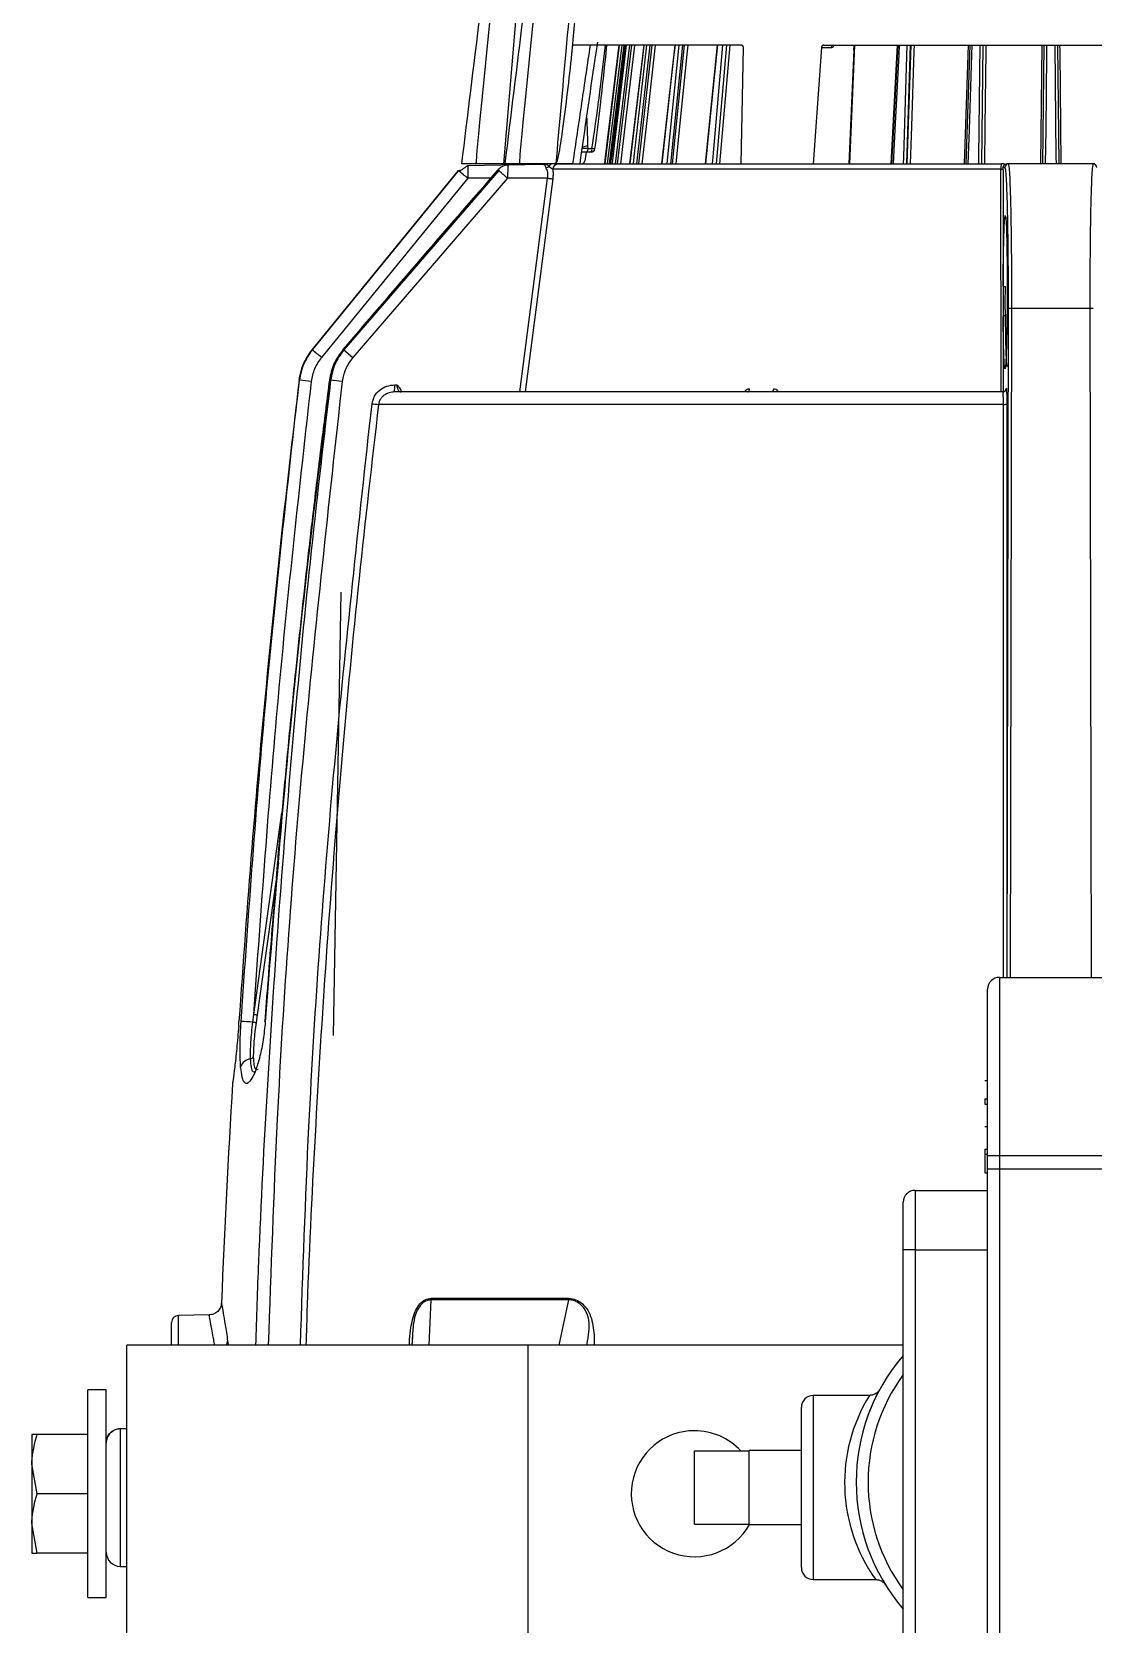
# Model space of a CAD drawing. Extents: x 6 to 134, y 3 to 97.
# Drawn here: x 52.91 to 57.37, y 84.13 to 90.84 of the extents above; entities that cross this region are included whole.
import ezdxf

# ---------------------------------------------------------------- set-up
doc = ezdxf.new("R2010")
doc.units = 0
doc.header["$MEASUREMENT"] = 0
doc.layers.add('OBJECT', color=7, linetype='CONTINUOUS')

msp = doc.modelspace()

# ---------------------------------------------------------------- linework, layer by layer
at = {"layer": 'OBJECT'}
for p, q in [((55.0275, 91.854), (54.8925, 90.2793)), ((55.1812, 90.7438), (55.1851, 90.7793)), ((55.8948, 90.7793), (55.1851, 90.7793)), ((55.2936, 90.5462), (55.3225, 90.7793)), ((55.3803, 90.7793), (55.3189, 90.2793)), ((55.3907, 90.7793), (55.3293, 90.2793)), ((55.3394, 90.2793), (55.4006, 90.7793)), ((55.4048, 90.7793), (55.3434, 90.2793)), ((55.4229, 90.7793), (55.3635, 90.2793)), ((55.3733, 90.2793), (55.4327, 90.7793)), ((55.4833, 90.7793), (55.4238, 90.2793)), ((55.509, 90.7793), (55.4533, 90.2793)), ((55.4626, 90.2793), (55.5183, 90.7793)), ((55.6136, 90.7793), (55.5577, 90.2793)), ((55.6464, 90.7793), (55.5961, 90.2793)), ((55.6046, 90.2793), (55.6549, 90.7793)), ((55.7917, 90.7793), (55.7411, 90.2793)), ((55.8308, 90.7793), (55.7875, 90.2793)), ((55.8459, 90.7793), (55.8026, 90.2793)), ((55.8935, 90.2793), (55.9026, 90.7696)), ((56.2309, 90.7696), (56.1959, 90.2793)), ((56.2309, 90.7696), (56.2728, 90.7696)), ((56.2405, 90.7793), (58.1523, 90.7793)), ((56.3668, 90.7583), (56.3468, 90.2793)), ((56.3508, 90.2793), (56.3717, 90.7793)), ((56.3668, 90.7583), (56.3687, 90.7793)), ((56.5246, 90.2793), (56.5508, 90.7793)), ((56.5522, 90.7793), (56.5259, 90.2793)), ((56.6046, 90.7793), (56.589, 90.2793)), ((56.5922, 90.2793), (56.6079, 90.7793)), ((56.8336, 90.2793), (56.8498, 90.7793)), ((56.8555, 90.7793), (56.8393, 90.2793)), ((56.9099, 90.7793), (56.9048, 90.2793)), ((56.9064, 90.2793), (56.9114, 90.7793)), ((57.1536, 90.2793), (57.1592, 90.7793)), ((57.1632, 90.2793), (57.1688, 90.7793)), ((57.2239, 90.7793), (57.2295, 90.2793)), ((55.2626, 90.3293), (55.2227, 90.3293)), ((55.2474, 90.3441), (55.2245, 90.3441)), ((55.2472, 90.355), (55.2254, 90.3502)), ((55.2407, 90.3293), (55.2352, 90.2925)), ((55.2472, 90.355), (55.2474, 90.3441)), ((55.2474, 90.3441), (55.2652, 90.3441)), ((54.8827, 90.2736), (54.7426, 90.2711)), ((54.8925, 90.2793), (54.7774, 90.2793)), ((54.8903, 90.2754), (54.8819, 90.2735)), ((54.9089, 90.2786), (54.8901, 90.2753)), ((54.8925, 90.2793), (54.8947, 90.2793)), ((55.0632, 90.2767), (54.9067, 90.274)), ((55.113, 90.2793), (54.9599, 90.2793)), ((55.085, 90.2683), (55.1003, 90.2574)), ((56.9862, 90.2574), (55.1003, 90.2574)), ((55.184, 90.2793), (55.113, 90.2793)), ((55.8935, 90.2793), (56.1959, 90.2793)), ((56.9869, 89.3193), (56.9862, 90.2574)), ((56.9953, 90.2544), (56.9956, 90.2644)), ((57.0034, 90.2644), (56.9956, 90.2644)), ((57.0184, 90.2793), (57.011, 90.2793)), ((57.3743, 90.2793), (57.0184, 90.2793)), ((57.3817, 90.2793), (57.3743, 90.2793)), ((54.0874, 89.4963), (54.7032, 90.2513)), ((54.7033, 90.2513), (54.088, 89.4963)), ((54.7428, 90.2192), (54.1277, 89.4642)), ((54.87, 90.2514), (54.2184, 89.4963)), ((54.8728, 90.2514), (54.2209, 89.4963)), ((54.9097, 90.2192), (54.2588, 89.464)), ((54.8391, 90.2192), (54.7428, 90.2192)), ((54.9097, 90.2192), (54.9096, 90.2193)), ((55.0783, 90.2193), (54.9097, 90.2192)), ((54.9614, 89.3193), (55.0783, 90.2193)), ((55.1002, 90.2166), (54.9839, 89.3193)), ((56.9953, 90.2544), (56.9957, 89.7644)), ((56.9957, 89.7644), (56.9958, 89.6369)), ((57.0127, 86.8538), (57.0179, 89.6703)), ((57.0269, 86.8538), (57.0321, 89.6707)), ((57.3606, 89.6707), (57.0321, 89.6707)), ((57.3606, 89.6707), (57.3658, 86.8538)), ((56.9958, 89.6369), (56.996, 89.3196)), ((54.0874, 89.4963), (54.088, 89.4963)), ((54.2209, 89.4963), (54.2184, 89.4963)), ((54.2209, 89.4963), (54.2588, 89.464)), ((54.0332, 89.3685), (54.034, 89.3685)), ((54.1655, 89.3685), (54.1625, 89.3685)), ((54.4352, 89.3489), (54.4443, 89.3489)), ((57.0084, 89.3302), (57.0086, 89.3343)), ((57.0086, 89.3343), (57.0092, 89.3343)), ((56.997, 89.2663), (54.3673, 89.2663)), ((54.1774, 86.6091), (54.21, 88.4762)), ((53.842, 86.6978), (53.9602, 87.5469)), ((53.9456, 87.3362), (53.8564, 86.6959)), ((56.9804, 86.8538), (56.9804, 86.1038)), ((56.9804, 86.8538), (57.4124, 86.8538)), ((53.8978, 86.79), (53.8886, 86.6674)), ((53.8997, 86.7896), (53.8904, 86.6668)), ((56.9304, 86.1038), (56.9304, 86.8038)), ((53.7786, 86.6494), (53.7799, 86.6681)), ((53.838, 86.6657), (53.842, 86.6978)), ((53.8564, 86.6959), (53.852, 86.6639)), ((56.9184, 86.4201), (56.9304, 86.4201)), ((56.9184, 86.3427), (56.9304, 86.3427)), ((56.9184, 86.3427), (56.9184, 86.3205)), ((56.9184, 86.3205), (56.9304, 86.3205)), ((56.9184, 86.2252), (56.9304, 86.2252)), ((56.9184, 86.1307), (56.9304, 86.1307)), ((56.9184, 86.1307), (56.9184, 86.1087)), ((56.9184, 86.1087), (56.9304, 86.1087)), ((56.9304, 86.1038), (56.9804, 86.1038)), ((56.9304, 86.0472), (56.9304, 86.1038)), ((56.9804, 86.1038), (57.4124, 86.1038)), ((56.9804, 86.1038), (56.9804, 86.0472)), ((56.9304, 83.9421), (56.9304, 86.0472)), ((56.9304, 86.0472), (56.9804, 86.0472)), ((56.9804, 86.0472), (57.4124, 86.0472)), ((56.9804, 86.0472), (56.9804, 83.8705)), ((56.9184, 86.0311), (56.9304, 86.0311)), ((56.5754, 85.7068), (56.5754, 85.9068)), ((56.6254, 85.9568), (56.6254, 85.7068)), ((56.6254, 85.9568), (56.9304, 85.9568)), ((56.6254, 85.7068), (56.5754, 85.7068)), ((56.5754, 83.8236), (56.5754, 85.7068)), ((56.6254, 85.7068), (56.6254, 83.8705)), ((56.6254, 85.7068), (56.9304, 85.7068)), ((54.5869, 85.4958), (54.5792, 85.3043)), ((55.1661, 85.4958), (55.1257, 85.3043)), ((55.1661, 85.4958), (55.1666, 85.5029)), ((53.6545, 85.4321), (53.5258, 85.4298)), ((53.5258, 85.3043), (53.5258, 85.4298)), ((53.3084, 84.0543), (53.3084, 85.3043)), ((54.9964, 85.3043), (53.3084, 85.3043)), ((53.7322, 85.3219), (53.7356, 85.3043)), ((54.5096, 85.342), (54.508, 85.3043)), ((54.9964, 84.0543), (54.9964, 85.3043)), ((56.5754, 85.3043), (54.9964, 85.3043)), ((53.2214, 85.1168), (53.1434, 85.1168)), ((53.1434, 84.2418), (53.1434, 85.1168)), ((53.2214, 84.2418), (53.2214, 85.1168)), ((56.1464, 84.3681), (56.1464, 85.0431)), ((56.433, 85.0931), (56.1964, 85.0931)), ((56.1964, 85.0931), (56.1964, 84.3181)), ((52.9084, 84.9293), (52.9084, 84.8043)), ((53.1434, 84.9293), (52.9307, 84.9293)), ((53.2798, 84.9536), (53.3084, 84.9544)), ((53.3084, 84.9533), (53.2798, 84.9526)), ((53.2798, 84.9526), (53.2798, 84.3731)), ((55.6964, 84.5516), (55.6964, 84.8596)), ((55.6964, 84.8596), (55.9264, 84.8596)), ((56.1464, 84.8616), (55.9264, 84.8616)), ((55.9264, 84.8596), (55.9264, 84.8616)), ((55.9264, 84.7305), (55.9264, 84.8596)), ((52.9307, 84.6793), (52.9084, 84.8043)), ((52.9084, 84.8043), (52.9084, 84.5543)), ((55.9264, 84.6807), (55.9264, 84.7305)), ((53.1434, 84.6793), (52.9307, 84.6793)), ((55.9264, 84.5516), (55.9264, 84.6807)), ((52.9307, 84.4293), (52.9084, 84.5543)), ((52.9084, 84.5543), (52.9084, 84.4293)), ((55.6964, 84.5516), (55.9264, 84.5516)), ((55.9264, 84.5496), (55.9264, 84.5516)), ((55.9264, 84.5496), (56.1464, 84.5496)), ((53.1434, 84.4293), (52.9307, 84.4293)), ((53.2798, 84.3731), (53.3084, 84.3723)), ((56.1964, 84.3181), (56.4581, 84.3181)), ((53.1434, 84.2418), (53.2214, 84.2418))]:
    msp.add_line(p, q, dxfattribs=at)
at = {"layer": 'OBJECT', "flags": 128}
for points in [[(54.8388, 90.9175), (54.8173, 90.7053), (54.8032, 90.5637), (54.794, 90.4691), (54.7879, 90.4061), (54.784, 90.364), (54.7815, 90.3359), (54.7798, 90.3171), (54.7788, 90.3046), (54.7782, 90.2962), (54.7778, 90.2906), (54.7775, 90.2869), (54.7774, 90.2844), (54.7773, 90.2827), (54.7773, 90.2816), (54.7773, 90.2808), (54.7773, 90.2803), (54.7773, 90.28), (54.7773, 90.2798), (54.7773, 90.2796), (54.7773, 90.2795), (54.7774, 90.2794), (54.7774, 90.2794), (54.7774, 90.2794), (54.7774, 90.2793), (54.7774, 90.2793), (54.7774, 90.2793), (54.7774, 90.2793), (54.7774, 90.2793)], [(55.0213, 90.9175), (54.9998, 90.7053), (54.9857, 90.5637), (54.9765, 90.4691), (54.9704, 90.4061), (54.9665, 90.364), (54.9639, 90.3359), (54.9623, 90.3171), (54.9613, 90.3046), (54.9606, 90.2962), (54.9602, 90.2906), (54.96, 90.2869), (54.9598, 90.2844), (54.9598, 90.2827), (54.9597, 90.2816), (54.9597, 90.2808), (54.9597, 90.2803), (54.9598, 90.28), (54.9598, 90.2798), (54.9598, 90.2796), (54.9598, 90.2795), (54.9598, 90.2794), (54.9598, 90.2794), (54.9598, 90.2794), (54.9599, 90.2793), (54.9599, 90.2793), (54.9599, 90.2793), (54.9599, 90.2793), (54.9599, 90.2793)], [(55.3191, 90.2793), (55.3228, 90.3094), (55.3804, 90.7793)], [(55.4049, 90.7793), (55.4001, 90.7404), (55.3611, 90.4228), (55.3435, 90.2793)], [(55.3516, 90.2793), (55.3552, 90.3094), (55.411, 90.7793)], [(55.4445, 90.7793), (55.4415, 90.754), (55.4037, 90.4364), (55.3851, 90.2793)], [(55.4839, 90.7793), (55.4792, 90.7404), (55.4414, 90.4228), (55.4243, 90.2793)], [(55.4402, 90.2793), (55.4436, 90.3094), (55.4959, 90.7793)], [(55.5313, 90.7793), (55.5285, 90.754), (55.4931, 90.4364), (55.4756, 90.2793)], [(55.6149, 90.7793), (55.6105, 90.7404), (55.575, 90.4228), (55.5589, 90.2793)], [(55.5822, 90.2793), (55.5853, 90.3094), (55.6325, 90.7793)], [(55.6687, 90.7793), (55.6661, 90.754), (55.6342, 90.4364), (55.6184, 90.2793)], [(55.7939, 90.7793), (55.79, 90.7404), (55.7578, 90.4228), (55.7433, 90.2793)], [(55.7732, 90.2793), (55.7759, 90.3094), (55.8166, 90.7793)], [(56.5587, 90.7793), (56.5566, 90.7404), (56.5399, 90.4228), (56.5324, 90.2793)], [(56.5762, 90.2793), (56.5771, 90.3094), (56.5918, 90.7793)], [(56.6206, 90.7793), (56.6198, 90.754), (56.6098, 90.4364), (56.6049, 90.2793)], [(56.8636, 90.7793), (56.8624, 90.7404), (56.8521, 90.4228), (56.8474, 90.2793)], [(56.8933, 90.2793), (56.8936, 90.3094), (56.8984, 90.7793)], [(56.9229, 90.7793), (56.9226, 90.754), (56.9193, 90.4364), (56.9177, 90.2793)], [(57.1787, 90.7793), (57.1783, 90.7404), (57.1747, 90.4228), (57.173, 90.2793)], [(57.2197, 90.2793), (57.2193, 90.3094), (57.214, 90.7793)], [(57.2335, 90.7793), (57.2337, 90.754), (57.2373, 90.4364), (57.2391, 90.2793)], [(55.0592, 90.2781), (55.0581, 90.2777), (55.0575, 90.2774)], [(54.7032, 90.2513), (54.7032, 90.2513), (54.7033, 90.2512)], [(54.8684, 90.2529), (54.8684, 90.2528), (54.87, 90.2514)], [(57.0058, 89.64), (57.0039, 89.64), (57.002, 89.6398), (57.0003, 89.6395), (56.9988, 89.6391), (56.9976, 89.6386), (56.9966, 89.6381), (56.996, 89.6375), (56.9958, 89.6369)], [(54.0874, 89.4963), (54.0877, 89.4962), (54.0878, 89.4961)], [(54.2184, 89.4963), (54.2173, 89.4973), (54.2174, 89.4972)], [(54.0332, 89.3685), (54.0333, 89.3687), (54.0335, 89.3687)], [(54.1625, 89.3685), (54.1603, 89.369), (54.1603, 89.3691)], [(55.9206, 89.3193), (55.922, 89.3196), (55.9233, 89.3203), (55.9246, 89.3215), (55.9257, 89.3231), (55.9267, 89.3251), (55.9275, 89.3273), (55.928, 89.3298), (55.9283, 89.3325)], [(56.0288, 89.3325), (56.0286, 89.3298), (56.0281, 89.3273), (56.0274, 89.3251), (56.0265, 89.3231), (56.0254, 89.3215), (56.0242, 89.3203), (56.023, 89.3196), (56.0217, 89.3193)], [(53.8997, 86.7896), (53.8979, 86.7899), (53.8979, 86.79)], [(53.7786, 86.6494), (53.7788, 86.6502), (53.7789, 86.6502)], [(53.7801, 86.6682), (53.78, 86.6682), (53.7799, 86.6681)], [(53.8904, 86.6668), (53.8888, 86.6672), (53.8886, 86.6674)]]:
    msp.add_lwpolyline(points, dxfattribs=at)
at = {"layer": 'OBJECT'}
for centre, radius, start, end in [((56.2821, 90.77), 0.00936, 94.24287, 182.2345), ((55.242, 90.3405), 0.0235, 331.52604, 8.62606), ((55.2626, 90.3443), 0.015, 270, 352.67072), ((55.2097, 89.8843), 0.4631, 81.58299, 83.11845), ((54.8985, 90.2543), 0.025, 90, 129.69551), ((54.9142, 90.2604), 0.0189, 91.05505, 138.64457), ((54.911, 90.2546), 0.0248, 90.00605, 113.53597), ((54.929, 90.2548), 0.0245, 90.04657, 128.10971), ((55.0614, 90.2573), 0.0221, 99.6753, 119.38329), ((55.0663, 90.2959), 0.0333, 280.80047, 304.1023), ((55.0998, 90.264), 0.0154, 97.16424, 163.71213), ((55.1238, 90.2558), 0.0235, 92.6256, 176.23991), ((57.0459, 90.2624), 0.0599, 163.5436, 184.78046), ((57.0184, 90.2643), 0.015, 90.00979, 179.86521), ((57.3743, 90.2643), 0.015, 0.13479, 89.99021), ((50.7244, 85.3115), 6.3429, 50.68917, 51.14946), ((57.0034, 89.7984), 0.0348, 257.11688, 273.69251), ((57.0286, 89.5279), 0.1429, 88.56965, 94.28494), ((57.3641, 89.5279), 0.1429, 85.71506, 91.43035), ((50.3199, 84.8024), 6.0193, 50.75742, 51.2433), ((53.9517, 88.328), 1.0438, 82.66543, 85.47726), ((53.9817, 87.5033), 1.8742, 82.87192, 84.37278), ((54.0134, 89.3416), 0.4219, 356.97697, 0.99423), ((56.9942, 89.3343), 0.015, 270.00979, 359.86521), ((54.4786, 90.3935), 1.1327, 262.9621, 264.36228), ((57.0001, 89.2989), 0.0328, 264.504, 289.37832), ((56.9804, 86.8038), 0.05, 90, 180), ((53.7678, 85.7199), 0.9484, 85.75208, 88.73439), ((53.8928, 87.0378), 0.3761, 261.63146, 263.77267), ((53.8893, 87.0158), 0.3215, 261.53739, 264.13747), ((53.8335, 86.4623), 0.0486, 95.95543, 163.23544), ((53.8275, 86.5243), 0.0137, 274.35475, 338.48339), ((104.3224, 83.3793), 50.66, 176.57471, 177.62076), ((56.6254, 85.9068), 0.05, 90, 180), ((53.5264, 85.3998), 0.03, 91, 180), ((53.6932, 85.3278), 0.0394, 323.39856, 351.33234), ((57.1964, 84.7278), 0.819, 139.30944, 220.69056), ((57.1964, 84.7278), 0.769, 143.85649, 216.14351), ((56.1964, 85.0431), 0.05, 90, 180), ((57.0282, 84.7251), 0.6997, 148.26801, 215.44488), ((53.2955, 84.9531), 0.0157, 178.03598, 181.96402), ((55.6964, 84.6793), 0.2655, 90, 330.75714), ((55.6964, 84.6793), 0.2655, 42.77303, 90), ((53.2814, 84.433), 0.06, 180, 268.5), ((56.1964, 84.3681), 0.05, 180, 270)]:
    msp.add_arc(centre, radius, start, end, dxfattribs=at)
for points, knots in [([(54.8999, 90.2793), (54.9503, 90.6892), (55.0057, 91.1402), (55.066, 91.6321), (55.0812, 91.7551), (55.0957, 91.8779), (55.1072, 91.9594), (55.1129, 92.0001)], [0, 0, 0, 0, 0.714596, 0.786056, 0.857516, 0.928975, 1, 1, 1, 1]), ([(54.7174, 90.2793), (54.7678, 90.6892), (54.8232, 91.1402), (54.8835, 91.6321), (54.8987, 91.7551), (54.9132, 91.8776), (54.9246, 91.9589), (54.9303, 91.9993)], [0, 0, 0, 0, 0.71491, 0.786401, 0.857893, 0.929384, 1, 1, 1, 1]), ([(55.2541, 91.854), (55.2211, 91.4871), (55.174, 90.9622), (55.1271, 90.4373), (55.113, 90.2793)], [0, 0, 0, 0, 0.699038, 1, 1, 1, 1]), ([(55.1812, 90.7438), (55.183, 90.7637), (55.1919, 90.8633), (55.2249, 91.2327), (55.2563, 91.5821), (55.2804, 91.8519)], [0, 0, 0, 0, 0.053919, 0.269597, 1, 1, 1, 1]), ([(55.113, 90.2793), (55.1131, 90.2793), (55.1135, 90.2794), (55.1143, 90.2799), (55.1161, 90.2824), (55.1201, 90.2934), (55.1303, 90.3388), (55.1531, 90.4911), (55.1691, 90.635), (55.1812, 90.7438)], [0, 0, 0, 0, 0.000975, 0.002308, 0.005826, 0.020094, 0.076658, 0.30233, 1, 1, 1, 1]), ([(55.2574, 90.7793), (55.2454, 90.6984), (55.2209, 90.5318), (55.1965, 90.3651), (55.184, 90.2793)], [0, 0, 0, 0, 0.485511, 1, 1, 1, 1]), ([(55.2151, 90.2791), (55.236, 90.4262), (55.2603, 90.5974), (55.2861, 90.7683), (55.2897, 90.7923)], [0, 0, 0, 0, 0.859403, 1, 1, 1, 1]), ([(55.327, 90.7793), (55.3181, 90.6952), (55.3029, 90.5496), (55.2844, 90.404), (55.2767, 90.3425)], [0, 0, 0, 0, 0.577375, 1, 1, 1, 1]), ([(55.9026, 90.7696), (55.9025, 90.7707), (55.9024, 90.773), (55.901, 90.7759), (55.8989, 90.7781), (55.8967, 90.7792), (55.8953, 90.7793), (55.8948, 90.7793)], [0, 0, 0, 0, 0.2197399, 0.4394429, 0.6599668, 0.8807607, 1, 1, 1, 1]), ([(56.2405, 90.7793), (56.2394, 90.7792), (56.2374, 90.779), (56.2345, 90.7772), (56.2324, 90.7747), (56.2312, 90.772), (56.231, 90.7702), (56.2309, 90.7696)], [0, 0, 0, 0, 0.219651, 0.439264, 0.659733, 0.880541, 1, 1, 1, 1]), ([(56.2728, 90.7696), (56.2734, 90.7697), (56.2763, 90.7699), (56.2811, 90.7722), (56.2844, 90.7772), (56.2858, 90.7793)], [0, 0, 0, 0, 0.141616, 0.625914, 1, 1, 1, 1]), ([(55.2652, 90.3441), (55.2745, 90.4056), (55.2846, 90.473), (55.2929, 90.5404), (55.2936, 90.5462)], [0, 0, 0, 0, 0.913035, 1, 1, 1, 1]), ([(55.2432, 90.4732), (55.2434, 90.4671), (55.2448, 90.4277), (55.2461, 90.3883), (55.2472, 90.355)], [0, 0, 0, 0, 0.15452, 1, 1, 1, 1]), ([(55.2474, 90.3441), (55.2474, 90.3424), (55.2473, 90.339), (55.2467, 90.336), (55.246, 90.3335), (55.2454, 90.3324), (55.244, 90.3311), (55.2388, 90.3283), (55.2302, 90.3289), (55.2227, 90.3293)], [0, 0, 0, 0, 0.125018, 0.251455, 0.255487, 0.370179, 0.385547, 0.465873, 1, 1, 1, 1]), ([(54.7431, 90.2711), (54.7418, 90.2709), (54.7394, 90.2704), (54.7351, 90.2674), (54.7305, 90.2637), (54.7254, 90.2598), (54.7199, 90.2563), (54.7144, 90.2533), (54.7092, 90.2509), (54.7066, 90.2501), (54.7053, 90.2496)], [0, 0, 0, 0, 0.183556, 0.338835, 0.468758, 0.580793, 0.682218, 0.782215, 0.887016, 1, 1, 1, 1]), ([(54.7774, 90.2793), (54.7712, 90.2793), (54.7582, 90.2793), (54.7405, 90.2793), (54.7265, 90.2793), (54.7186, 90.2793), (54.7178, 90.2793), (54.7174, 90.2793)], [0, 0, 0, 0, 0.19834, 0.412972, 0.627088, 0.843128, 1, 1, 1, 1]), ([(54.7431, 90.2711), (54.7431, 90.2706), (54.7431, 90.2694), (54.743, 90.2612), (54.743, 90.2514), (54.7429, 90.242), (54.7429, 90.2311), (54.7428, 90.2232), (54.7428, 90.2192)], [0, 0, 0, 0, 0.210672, 0.447315, 0.575818, 0.71077, 0.852165, 1, 1, 1, 1]), ([(54.9113, 90.274), (54.9082, 90.2738), (54.9026, 90.2734), (54.8931, 90.2708), (54.8869, 90.268), (54.8816, 90.2647), (54.8782, 90.2623), (54.8733, 90.2581), (54.8702, 90.2548), (54.8684, 90.2529)], [0, 0, 0, 0, 0.196682, 0.357946, 0.575558, 0.606711, 0.727751, 0.845337, 1, 1, 1, 1]), ([(54.9599, 90.2793), (54.9537, 90.2793), (54.9407, 90.2793), (54.9229, 90.2793), (54.909, 90.2793), (54.9011, 90.2793), (54.9002, 90.2793), (54.8999, 90.2793)], [0, 0, 0, 0, 0.19834, 0.412972, 0.627088, 0.843128, 1, 1, 1, 1]), ([(54.911, 90.2741), (54.9112, 90.2732), (54.9114, 90.2716), (54.9112, 90.2592), (54.9107, 90.2446), (54.9101, 90.2309), (54.9097, 90.2232), (54.9096, 90.2193)], [0, 0, 0, 0, 0.250888, 0.499862, 0.733624, 0.862859, 1, 1, 1, 1]), ([(55.0593, 90.2781), (55.0583, 90.2778), (55.0571, 90.2774), (55.056, 90.2767), (55.0558, 90.2766)], [0, 0, 0, 0, 0.7862743, 1, 1, 1, 1]), ([(55.0615, 90.2767), (55.0637, 90.2774), (55.0669, 90.2784), (55.0691, 90.2775), (55.0698, 90.2772)], [0, 0, 0, 0, 0.669223, 1, 1, 1, 1]), ([(55.0725, 90.2632), (55.0715, 90.2652), (55.0694, 90.2692), (55.0687, 90.2729), (55.0681, 90.2749), (55.0672, 90.2764), (55.0648, 90.2766), (55.0632, 90.2767)], [0, 0, 0, 0, 0.249994, 0.497599, 0.621226, 0.745569, 1, 1, 1, 1]), ([(55.0698, 90.2772), (55.0731, 90.2772), (55.0781, 90.2772), (55.0832, 90.2707), (55.085, 90.2683)], [0, 0, 0, 0, 0.64416, 1, 1, 1, 1]), ([(55.0783, 90.2193), (55.0789, 90.2235), (55.0801, 90.232), (55.0793, 90.244), (55.0769, 90.2548), (55.074, 90.2603), (55.0725, 90.2632)], [0, 0, 0, 0, 0.250433, 0.499846, 0.740766, 1, 1, 1, 1]), ([(55.1003, 90.2574), (55.101, 90.251), (55.1023, 90.2381), (55.1009, 90.2238), (55.1002, 90.2166)], [0, 0, 0, 0, 0.498439, 1, 1, 1, 1]), ([(55.1227, 90.2793), (55.1673, 90.2793), (55.2576, 90.2793), (55.435, 90.2793), (55.6428, 90.2793), (55.88, 90.2793), (56.1399, 90.2793), (56.4157, 90.2793), (56.6997, 90.2793), (56.893, 90.2793), (56.9885, 90.2793)], [0, 0, 0, 0, 0.1213303, 0.2457525, 0.3723247, 0.5, 0.6276753, 0.7542475, 0.8786697, 1, 1, 1, 1]), ([(55.2183, 90.2793), (55.2204, 90.2795), (55.2246, 90.2799), (55.2301, 90.2831), (55.234, 90.2875), (55.2348, 90.291), (55.2352, 90.2925)], [0, 0, 0, 0, 0.271986, 0.544505, 0.799137, 1, 1, 1, 1]), ([(56.9862, 90.2574), (56.9875, 90.2573), (56.9899, 90.2571), (56.9928, 90.2564), (56.9949, 90.2555), (56.9952, 90.2547), (56.9953, 90.2544)], [0, 0, 0, 0, 0.2412671, 0.4872097, 0.7411522, 1, 1, 1, 1]), ([(57.0054, 90.277), (57.0053, 90.2773), (57.0049, 90.2779), (57.0029, 90.2786), (56.9995, 90.279), (56.9946, 90.2793), (56.9906, 90.2793), (56.9885, 90.2793)], [0, 0, 0, 0, 0.132348, 0.321845, 0.530151, 0.757055, 1, 1, 1, 1]), ([(56.9956, 90.2644), (56.9958, 90.2664), (56.9964, 90.2704), (56.9999, 90.2751), (57.0048, 90.2785), (57.0087, 90.279), (57.011, 90.2793)], [0, 0, 0, 0, 0.249592, 0.499422, 0.704784, 1, 1, 1, 1]), ([(57.0179, 89.6703), (57.0179, 89.7098), (57.0179, 89.7885), (57.0172, 89.9013), (57.016, 90.0045), (57.0142, 90.0947), (57.0119, 90.1686), (57.0093, 90.2229), (57.0064, 90.2578), (57.0044, 90.2622), (57.0034, 90.2644)], [0, 0, 0, 0, 0.125719, 0.250525, 0.375694, 0.500217, 0.625479, 0.750016, 0.875168, 1, 1, 1, 1]), ([(57.0321, 89.6707), (57.0322, 89.7111), (57.0322, 89.7918), (57.0315, 89.9073), (57.0303, 90.0131), (57.0286, 90.1053), (57.0265, 90.181), (57.024, 90.2364), (57.0213, 90.2724), (57.0194, 90.277), (57.0184, 90.2793)], [0, 0, 0, 0, 0.1255356, 0.2507526, 0.3756752, 0.5003239, 0.624651, 0.7500697, 0.8722621, 1, 1, 1, 1]), ([(57.3743, 90.2793), (57.3734, 90.277), (57.3714, 90.2724), (57.3687, 90.2361), (57.3662, 90.1806), (57.3641, 90.1049), (57.3624, 90.0127), (57.3612, 89.907), (57.3605, 89.7916), (57.3606, 89.711), (57.3606, 89.6707)], [0, 0, 0, 0, 0.128141, 0.25071, 0.37607, 0.500341, 0.624825, 0.749582, 0.874632, 1, 1, 1, 1]), ([(54.8684, 90.2529), (54.7695, 90.1394), (54.5511, 89.8888), (54.3354, 89.6357), (54.2174, 89.4972)], [0, 0, 0, 0, 0.45251, 1, 1, 1, 1]), ([(54.7032, 90.2513), (54.7032, 90.2514), (54.7033, 90.2514), (54.7034, 90.2516), (54.7034, 90.2516), (54.7035, 90.2516), (54.7035, 90.2517), (54.7035, 90.2517), (54.7035, 90.2517), (54.7035, 90.2516), (54.7035, 90.2516), (54.7034, 90.2515), (54.7034, 90.2514), (54.7033, 90.2514), (54.7033, 90.2513)], [0, 0, 0, 0, 0.148715, 0.270423, 0.325985, 0.381078, 0.499318, 0.560288, 0.614892, 0.666468, 0.718939, 0.776042, 0.840716, 1, 1, 1, 1]), ([(54.8728, 90.2514), (54.8731, 90.2518), (54.8736, 90.2524), (54.8741, 90.2532), (54.8744, 90.2537), (54.8745, 90.2542), (54.8745, 90.2545), (54.8743, 90.2546), (54.8739, 90.2546), (54.8732, 90.2542), (54.8722, 90.2535), (54.8711, 90.2525), (54.8704, 90.2517), (54.87, 90.2514)], [0, 0, 0, 0, 0.135755, 0.19461, 0.25085, 0.311579, 0.375121, 0.438063, 0.500884, 0.619797, 0.750916, 0.873674, 1, 1, 1, 1]), ([(54.9096, 90.2193), (54.9047, 90.2235), (54.8954, 90.2317), (54.8841, 90.2416), (54.8765, 90.2482), (54.8739, 90.2504), (54.8728, 90.2514)], [0, 0, 0, 0, 0.2950995, 0.5697583, 0.8069616, 1, 1, 1, 1]), ([(55.0783, 90.2193), (55.0805, 90.219), (55.0851, 90.2184), (55.0914, 90.2176), (55.0967, 90.217), (55.099, 90.2168), (55.1002, 90.2166)], [0, 0, 0, 0, 0.245158, 0.499985, 0.75482, 1, 1, 1, 1]), ([(56.9957, 89.7644), (56.9959, 89.7942), (56.9963, 89.8606), (56.9978, 89.938), (56.9994, 89.9946), (57.001, 90.0312), (57.0029, 90.0556), (57.0048, 90.0646), (57.0067, 90.0569), (57.0084, 90.0337), (57.0098, 89.9982), (57.0112, 89.9427), (57.0123, 89.8661), (57.0125, 89.7999), (57.0125, 89.7703)], [0, 0, 0, 0, 0.094074, 0.210093, 0.27667, 0.34806, 0.423062, 0.50001, 0.576957, 0.651956, 0.723342, 0.789916, 0.905928, 1, 1, 1, 1]), ([(57.0125, 89.7703), (57.0125, 89.7404), (57.0123, 89.6738), (57.0113, 89.5903), (57.0099, 89.5254), (57.0085, 89.4798), (57.0069, 89.4439), (57.005, 89.4213), (57.0031, 89.4143), (57.0013, 89.4227), (56.9997, 89.4445), (56.9981, 89.4851), (56.9966, 89.5482), (56.996, 89.6094), (56.9958, 89.6369)], [0, 0, 0, 0, 0.095179, 0.211683, 0.27816, 0.349213, 0.423683, 0.499987, 0.576292, 0.650765, 0.721823, 0.788306, 0.904818, 1, 1, 1, 1]), ([(57.0058, 89.64), (57.0051, 89.6603), (57.0041, 89.6906), (57.0048, 89.7285), (57.0055, 89.7494), (57.0056, 89.7598), (57.0057, 89.7636)], [0, 0, 0, 0, 0.500944, 0.749948, 0.907605, 1, 1, 1, 1]), ([(57.0132, 89.4268), (57.0123, 89.4305), (57.0105, 89.437), (57.0083, 89.4852), (57.0066, 89.5512), (57.006, 89.611), (57.0058, 89.64)], [0, 0, 0, 0, 0.28003, 0.500009, 0.757774, 1, 1, 1, 1]), ([(54.0332, 89.3685), (54.0376, 89.3912), (54.0465, 89.4376), (54.0736, 89.4764), (54.0874, 89.4963)], [0, 0, 0, 0, 0.488528, 1, 1, 1, 1]), ([(54.088, 89.4963), (54.0744, 89.4768), (54.0473, 89.438), (54.0384, 89.3916), (54.034, 89.3685)], [0, 0, 0, 0, 0.503406, 1, 1, 1, 1]), ([(54.0849, 89.3632), (54.0885, 89.3816), (54.0956, 89.4183), (54.117, 89.4489), (54.1277, 89.4642)], [0, 0, 0, 0, 0.501551, 1, 1, 1, 1]), ([(54.2174, 89.4972), (54.2032, 89.4779), (54.1748, 89.4394), (54.1651, 89.3925), (54.1603, 89.3691)], [0, 0, 0, 0, 0.500103, 1, 1, 1, 1]), ([(54.2184, 89.4963), (54.2042, 89.4766), (54.1765, 89.438), (54.1671, 89.3914), (54.1625, 89.3685)], [0, 0, 0, 0, 0.50905, 1, 1, 1, 1]), ([(54.2209, 89.4963), (54.2069, 89.4767), (54.1792, 89.4381), (54.17, 89.3915), (54.1655, 89.3685)], [0, 0, 0, 0, 0.5068021, 1, 1, 1, 1]), ([(54.2588, 89.464), (54.2477, 89.4489), (54.2254, 89.4185), (54.218, 89.3816), (54.2143, 89.3631)], [0, 0, 0, 0, 0.498689, 1, 1, 1, 1]), ([(54.0332, 89.3685), (54.009, 89.1623), (53.959, 88.7377), (53.8928, 88.0813), (53.8308, 87.3874), (53.7972, 86.9119), (53.7799, 86.6681)], [0, 0, 0, 0, 0.22962, 0.472827, 0.72962, 1, 1, 1, 1]), ([(53.7887, 86.6681), (53.8207, 87.122), (53.8843, 88.0238), (53.9843, 88.9223), (54.034, 89.3685)], [0, 0, 0, 0, 0.50338, 1, 1, 1, 1]), ([(53.842, 86.6978), (53.8736, 87.1428), (53.9368, 88.0329), (54.0356, 88.9197), (54.0849, 89.3632)], [0, 0, 0, 0, 0.499931, 1, 1, 1, 1]), ([(54.1655, 89.3685), (54.1376, 89.1293), (54.0808, 88.6427), (54.0087, 87.8988), (53.947, 87.149), (53.8979, 86.3982), (53.8654, 85.787), (53.8534, 85.4212), (53.8496, 85.3043)], [0, 0, 0, 0, 0.177189, 0.360441, 0.549759, 0.730707, 0.913979, 1, 1, 1, 1]), ([(54.1603, 89.3691), (54.1502, 89.2905), (54.1321, 89.1495), (54.1093, 88.962), (54.0919, 88.8161), (54.0778, 88.6946), (54.0519, 88.4663), (54.0209, 88.1773), (53.9869, 87.8358), (53.9666, 87.6182), (53.9523, 87.4582), (53.9417, 87.3374), (53.9288, 87.1841), (53.9137, 86.998), (53.9034, 86.863), (53.8979, 86.79)], [0, 0, 0, 0, 0.091692, 0.164516, 0.21848, 0.261782, 0.305976, 0.484374, 0.598107, 0.703048, 0.737316, 0.783986, 0.843321, 0.915325, 1, 1, 1, 1]), ([(54.1625, 89.3685), (54.1289, 89.0984), (54.0597, 88.5424), (53.9713, 87.6826), (53.924, 87.0926), (53.8997, 86.7896)], [0, 0, 0, 0, 0.3150005, 0.6483317, 1, 1, 1, 1]), ([(54.2143, 89.3631), (54.1572, 88.8468), (54.0429, 87.8135), (53.943, 86.4593), (53.9143, 85.6219), (53.9034, 85.3043)], [0, 0, 0, 0, 0.382702, 0.765908, 1, 1, 1, 1]), ([(54.3398, 89.2693), (54.3425, 89.2804), (54.3478, 89.3026), (54.3711, 89.3285), (54.4012, 89.3457), (54.4238, 89.3478), (54.4352, 89.3489)], [0, 0, 0, 0, 0.249705, 0.499483, 0.749364, 1, 1, 1, 1]), ([(54.4347, 89.3193), (54.4269, 89.3187), (54.4114, 89.3173), (54.3934, 89.3081), (54.3815, 89.2974), (54.3744, 89.2877), (54.3694, 89.2773), (54.368, 89.2699), (54.3673, 89.2663)], [0, 0, 0, 0, 0.2502593, 0.4996884, 0.6340385, 0.7615718, 0.8832002, 1, 1, 1, 1]), ([(56.9942, 89.3193), (56.9042, 89.3193), (56.7227, 89.3193), (56.453, 89.3193), (56.185, 89.3193), (55.9227, 89.3193), (55.6696, 89.3193), (55.4302, 89.3193), (55.2077, 89.3193), (55.0049, 89.3193), (54.8247, 89.3193), (54.6691, 89.3193), (54.5366, 89.3193), (54.4685, 89.3193), (54.4347, 89.3193)], [0, 0, 0, 0, 0.080321, 0.16194, 0.244772, 0.329378, 0.414487, 0.5, 0.585518, 0.670628, 0.755228, 0.838065, 0.919682, 1, 1, 1, 1]), ([(54.4443, 89.3489), (54.4493, 89.3433), (54.4557, 89.3361), (54.4607, 89.3279), (54.4618, 89.326)], [0, 0, 0, 0, 0.77131, 1, 1, 1, 1]), ([(54.4443, 89.3489), (54.4445, 89.3469), (54.4447, 89.3429), (54.446, 89.3372), (54.4478, 89.3317), (54.4509, 89.3257), (54.4558, 89.3205), (54.4599, 89.3197), (54.462, 89.3193)], [0, 0, 0, 0, 0.115729, 0.237005, 0.365058, 0.500932, 0.749862, 1, 1, 1, 1]), ([(54.4619, 89.3219), (54.4622, 89.3224), (54.4626, 89.3232), (54.4622, 89.3254), (54.4621, 89.3262)], [0, 0, 0, 0, 0.639854, 1, 1, 1, 1]), ([(55.9071, 89.3193), (55.908, 89.3209), (55.9108, 89.3258), (55.9184, 89.331), (55.925, 89.332), (55.9283, 89.3325)], [0, 0, 0, 0, 0.195055, 0.59653, 1, 1, 1, 1]), ([(56.0288, 89.3325), (56.0322, 89.332), (56.0388, 89.3311), (56.0461, 89.3258), (56.0484, 89.3209), (56.0492, 89.3193)], [0, 0, 0, 0, 0.402365, 0.804444, 1, 1, 1, 1]), ([(56.9935, 89.3193), (56.9948, 89.3194), (56.9971, 89.3196), (57.0008, 89.321), (57.0038, 89.3232), (57.0061, 89.326), (57.008, 89.3295), (57.0084, 89.3324), (57.0086, 89.3343)], [0, 0, 0, 0, 0.162327, 0.299897, 0.500017, 0.632316, 0.759867, 1, 1, 1, 1]), ([(56.997, 89.2663), (56.9969, 89.2733), (56.9968, 89.2876), (56.9962, 89.3044), (56.9954, 89.3139), (56.9948, 89.3185), (56.9944, 89.319), (56.9942, 89.3193)], [0, 0, 0, 0, 0.243058, 0.499191, 0.717444, 0.850776, 1, 1, 1, 1]), ([(57.0086, 89.3343), (57.0083, 89.332), (57.0078, 89.3273), (57.005, 89.324), (57.0036, 89.3222)], [0, 0, 0, 0, 0.471244, 1, 1, 1, 1]), ([(57.0092, 89.3343), (57.0094, 89.3333), (57.0099, 89.3314), (57.0105, 89.3165), (57.0109, 89.2948), (57.0109, 89.2769), (57.011, 89.268)], [0, 0, 0, 0, 0.250273, 0.500131, 0.750037, 1, 1, 1, 1]), ([(54.0386, 85.3043), (54.049, 85.6115), (54.0767, 86.4281), (54.1734, 87.751), (54.2844, 88.7635), (54.3398, 89.2693)], [0, 0, 0, 0, 0.23178, 0.616222, 1, 1, 1, 1]), ([(54.3673, 89.2663), (54.3392, 89.0223), (54.2819, 88.5253), (54.2098, 87.7651), (54.1486, 86.9983), (54.1011, 86.2306), (54.0725, 85.67), (54.0633, 85.36), (54.0617, 85.3043)], [0, 0, 0, 0, 0.185391, 0.377506, 0.576351, 0.765931, 0.957987, 1, 1, 1, 1]), ([(56.9967, 86.8538), (56.9968, 87.1145), (56.9972, 87.6527), (56.9973, 88.457), (56.9971, 88.9999), (56.997, 89.2663)], [0, 0, 0, 0, 0.323556, 0.668156, 1, 1, 1, 1]), ([(57.011, 89.268), (57.0112, 88.7792), (57.0115, 87.9759), (57.0109, 87.1695), (57.0106, 86.8538)], [0, 0, 0, 0, 0.608525, 1, 1, 1, 1]), ([(53.7786, 86.6494), (53.776, 86.6165), (53.7707, 86.5509), (53.7616, 86.4714), (53.7544, 86.4167), (53.7534, 86.4096), (53.7529, 86.4061)], [0, 0, 0, 0, 0.250566, 0.500351, 0.750175, 1, 1, 1, 1]), ([(53.787, 86.4763), (53.7862, 86.4893), (53.7845, 86.5151), (53.7844, 86.5626), (53.7857, 86.614), (53.7877, 86.6501), (53.7887, 86.6681)], [0, 0, 0, 0, 0.251428, 0.50031, 0.75055, 1, 1, 1, 1]), ([(53.8904, 86.6668), (53.8879, 86.641), (53.8828, 86.5895), (53.8687, 86.5206), (53.8521, 86.4647), (53.8344, 86.4254), (53.8177, 86.4055), (53.8035, 86.4071), (53.7926, 86.4292), (53.7889, 86.4606), (53.787, 86.4763)], [0, 0, 0, 0, 0.125398, 0.250033, 0.374937, 0.500006, 0.625107, 0.75017, 0.875155, 1, 1, 1, 1]), ([(53.8285, 86.5106), (53.8284, 86.5212), (53.8281, 86.5423), (53.83, 86.5808), (53.8332, 86.6223), (53.8364, 86.6512), (53.838, 86.6657)], [0, 0, 0, 0, 0.251034, 0.499842, 0.750237, 1, 1, 1, 1]), ([(53.852, 86.6639), (53.8502, 86.6505), (53.8466, 86.6235), (53.8429, 86.5849), (53.8404, 86.5489), (53.8403, 86.5292), (53.8402, 86.5192)], [0, 0, 0, 0, 0.249686, 0.500038, 0.748854, 1, 1, 1, 1]), ([(53.8493, 86.4552), (53.8459, 86.4546), (53.8385, 86.4531), (53.8312, 86.4718), (53.8294, 86.4977), (53.8285, 86.5106)], [0, 0, 0, 0, 0.296045, 0.647643, 1, 1, 1, 1]), ([(53.8402, 86.5192), (53.8408, 86.5071), (53.842, 86.4827), (53.849, 86.4645), (53.8566, 86.4662), (53.8604, 86.467)], [0, 0, 0, 0, 0.333374, 0.666661, 1, 1, 1, 1]), ([(53.7539, 86.4137), (53.7539, 86.4135), (53.7532, 86.4111), (53.753, 86.4085), (53.7529, 86.4061)], [0, 0, 0, 0, 0.05702, 1, 1, 1, 1]), ([(56.9184, 86.1087), (56.9184, 86.0957), (56.9184, 86.0696), (56.9184, 86.0381), (56.9184, 86.0338), (56.9184, 86.0311)], [0, 0, 0, 0, 0.280395, 0.560816, 1, 1, 1, 1]), ([(54.4968, 85.3043), (54.497, 85.308), (54.4978, 85.3288), (54.5012, 85.3667), (54.509, 85.4138), (54.5228, 85.4528), (54.541, 85.4805), (54.563, 85.4989), (54.5793, 85.5016), (54.5875, 85.5029)], [0, 0, 0, 0, 0.0408804, 0.2278549, 0.4182991, 0.5675233, 0.7092298, 0.8547083, 1, 1, 1, 1]), ([(54.5869, 85.4958), (54.5793, 85.4946), (54.564, 85.4922), (54.5431, 85.4744), (54.5265, 85.4472), (54.5157, 85.411), (54.5114, 85.3749), (54.5102, 85.3515), (54.5097, 85.342)], [0, 0, 0, 0, 0.169475, 0.339572, 0.508222, 0.676894, 0.867999, 1, 1, 1, 1]), ([(54.5869, 85.4958), (54.5871, 85.497), (54.5873, 85.4993), (54.5874, 85.5017), (54.5875, 85.5029)], [0, 0, 0, 0, 0.499996, 1, 1, 1, 1]), ([(55.1661, 85.4958), (55.0606, 85.4958), (54.8495, 85.4957), (54.6745, 85.4958), (54.5869, 85.4958)], [0, 0, 0, 0, 0.499778, 1, 1, 1, 1]), ([(54.5875, 85.5029), (54.675, 85.5029), (54.85, 85.503), (55.0611, 85.5029), (55.1666, 85.5029)], [0, 0, 0, 0, 0.500003, 1, 1, 1, 1]), ([(55.2434, 85.3043), (55.2438, 85.3063), (55.2474, 85.3251), (55.253, 85.36), (55.2548, 85.4064), (55.245, 85.4393), (55.2332, 85.4594), (55.2227, 85.4717), (55.2098, 85.4823), (55.1955, 85.4902), (55.1804, 85.4951), (55.1705, 85.4956), (55.1661, 85.4958)], [0, 0, 0, 0, 0.02397, 0.221866, 0.412852, 0.559625, 0.626324, 0.706786, 0.771644, 0.853473, 0.936537, 1, 1, 1, 1]), ([(55.1666, 85.5029), (55.1771, 85.5015), (55.198, 85.4989), (55.2261, 85.4802), (55.2491, 85.4526), (55.2687, 85.4056), (55.2749, 85.3538), (55.2746, 85.3159), (55.2746, 85.3043)], [0, 0, 0, 0, 0.145404, 0.291057, 0.433339, 0.582158, 0.872462, 1, 1, 1, 1]), ([(53.6775, 85.3043), (53.6762, 85.3126), (53.6725, 85.3357), (53.6671, 85.3656), (53.6607, 85.4004), (53.6561, 85.4241), (53.6539, 85.4352), (53.6545, 85.4321), (53.6545, 85.432)], [0, 0, 0, 0, 0.098659, 0.275948, 0.453838, 0.731774, 0.998888, 1, 1, 1, 1]), ([(53.706, 85.4824), (53.7051, 85.476), (53.7031, 85.4629), (53.6911, 85.4461), (53.6741, 85.4345), (53.6608, 85.4329), (53.6545, 85.4321)], [0, 0, 0, 0, 0.240855, 0.5, 0.759145, 1, 1, 1, 1]), ([(53.706, 85.4824), (53.7064, 85.4804), (53.7071, 85.4764), (53.7129, 85.4439), (53.7214, 85.3943), (53.7286, 85.346), (53.7322, 85.3219)], [0, 0, 0, 0, 0.249549, 0.499969, 0.749833, 1, 1, 1, 1]), ([(53.4964, 85.3043), (53.4964, 85.308), (53.4964, 85.3325), (53.4964, 85.3631), (53.4964, 85.3943), (53.4964, 85.398), (53.4964, 85.3998)], [0, 0, 0, 0, 0.053742, 0.36211, 0.67887, 1, 1, 1, 1]), ([(54.5097, 85.342), (54.5094, 85.3374), (54.5086, 85.3263), (54.5082, 85.3153), (54.5079, 85.3089)], [0, 0, 0, 0, 0.416891, 1, 1, 1, 1]), ([(56.422, 84.9937), (56.4232, 84.9975), (56.43, 85.0187), (56.4431, 85.0497), (56.4562, 85.0788), (56.4649, 85.0963), (56.4702, 85.1067), (56.4743, 85.1144), (56.4756, 85.1168), (56.4763, 85.1181)], [0, 0, 0, 0, 0.048853, 0.280224, 0.517905, 0.636024, 0.755032, 0.876978, 1, 1, 1, 1]), ([(56.4684, 85.1083), (56.4668, 85.1066), (56.4611, 85.1007), (56.4488, 85.0945), (56.438, 85.0937), (56.433, 85.0934)], [0, 0, 0, 0, 0.181233, 0.620419, 1, 1, 1, 1]), ([(52.9084, 84.8043), (52.9084, 84.8073), (52.9087, 84.8495), (52.9201, 84.8909), (52.9307, 84.9293)], [0, 0, 0, 0, 0.070214, 1, 1, 1, 1]), ([(52.9307, 84.9293), (52.9279, 84.9293), (52.9147, 84.9293), (52.9112, 84.9293), (52.9084, 84.9293)], [0, 0, 0, 0, 0.211001, 1, 1, 1, 1]), ([(53.2214, 84.8937), (53.2214, 84.8938), (53.2214, 84.895), (53.2215, 84.8979), (53.2222, 84.9048), (53.2253, 84.9172), (53.2317, 84.9283), (53.2417, 84.9393), (53.2537, 84.9482), (53.2688, 84.953), (53.2776, 84.9535), (53.2798, 84.9536)], [0, 0, 0, 0, 0.0046978, 0.0398692, 0.094338, 0.2315794, 0.4579633, 0.5023812, 0.7162909, 0.9308515, 1, 1, 1, 1]), ([(53.2798, 84.9526), (53.2776, 84.9524), (53.2688, 84.9519), (53.2537, 84.9472), (53.2417, 84.9385), (53.2317, 84.9276), (53.2239, 84.9144), (53.2214, 84.9007), (53.2214, 84.8938), (53.2214, 84.8937)], [0, 0, 0, 0, 0.069183, 0.283875, 0.497976, 0.54244, 0.769066, 0.9953, 1, 1, 1, 1]), ([(52.9084, 84.5543), (52.9084, 84.5573), (52.9087, 84.5995), (52.9201, 84.6409), (52.9307, 84.6793)], [0, 0, 0, 0, 0.070214, 1, 1, 1, 1]), ([(52.9084, 84.4293), (52.9112, 84.4293), (52.9147, 84.4293), (52.9279, 84.4293), (52.9307, 84.4293)], [0, 0, 0, 0, 0.788999, 1, 1, 1, 1]), ([(56.458, 84.3177), (56.4612, 84.3177), (56.4683, 84.3179), (56.4783, 84.3145), (56.4865, 84.3102), (56.4906, 84.3067), (56.4922, 84.3053)], [0, 0, 0, 0, 0.25552, 0.56906, 0.832125, 1, 1, 1, 1]), ([(56.5012, 84.2948), (56.5012, 84.2948), (56.5015, 84.2943), (56.4997, 84.2971), (56.4954, 84.3043), (56.4928, 84.3086)], [0, 0, 0, 0, 0.074623, 0.457895, 1, 1, 1, 1])]:
    msp.add_open_spline(points, degree=3, knots=knots, dxfattribs=at)

doc.saveas('drawing.dxf')
